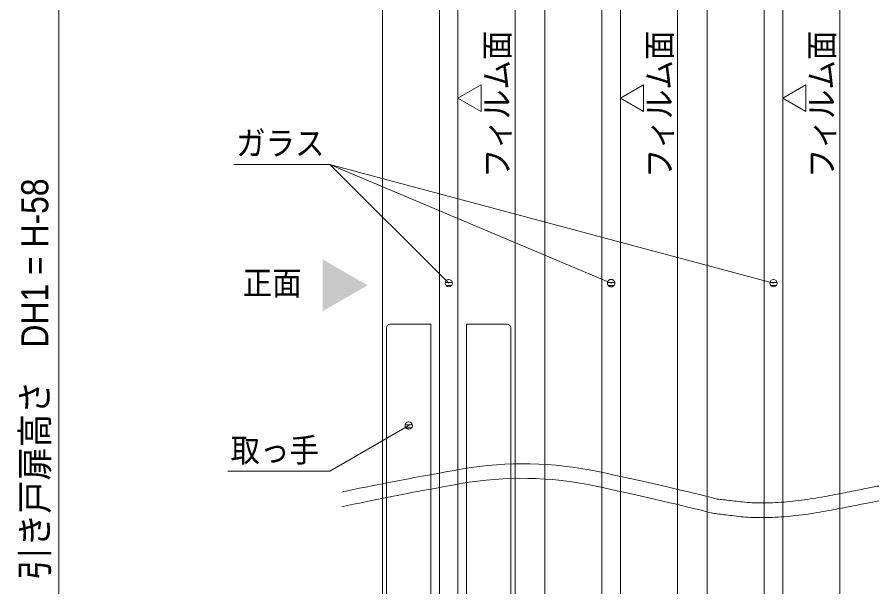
# Model space of a CAD drawing. Units: millimetres, scale not verified. Extents: x -6062 to 6062, y -3045 to 3045.
# Drawn here: x 330 to 1497, y -874 to -101 of the extents above; entities that cross this region are included whole.
import ezdxf
from ezdxf.enums import TextEntityAlignment as Align

# ---------------------------------------------------------------- set-up
doc = ezdxf.new("R2010")
doc.units = ezdxf.units.MM
doc.header["$LTSCALE"] = 20
for name, color, linetype, lineweight in [('0-0_2寸法-3', 7, 'Continuous', 9), ('0-1_3一般', 7, 'Continuous', 9), ('0-3_2寸法-1', 7, 'Continuous', 9)]:
    doc.layers.add(name, color=color, linetype=linetype, lineweight=lineweight)
doc.styles.add('ＭＳ ゴシック', font='')
doc.styles.add('ＭＳ Ｐゴシック', font='')
doc.styles.get('ＭＳ ゴシック').set_extended_font_data('MS Gothic')
doc.styles.get('ＭＳ Ｐゴシック').set_extended_font_data('MS PGothic')

# ---------------------------------------------------------------- blocks, each defined once
blk = doc.blocks.new('グループ-65')
at = {"layer": '0-1_3一般'}
for p, q in [((52358.7, -10451.2), (52358.7, -18651.2)), ((53558.7, -10351.2), (52458.7, -10351.2)), ((53558.7, -18751.2), (53558.7, -10351.2)), ((54528.7, -10351.2), (54528.7, -18751.2)), ((55628.7, -10351.2), (54528.7, -10351.2)), ((55728.7, -18651.2), (55728.7, -10451.2)), ((52458.7, -18751.2), (53558.7, -18751.2)), ((54528.7, -18751.2), (55628.7, -18751.2))]:
    blk.add_line(p, q, dxfattribs=at)
for centre, start, end in [((52458.7, -10451.2), 135, 180), ((52458.7, -10451.2), 90, 135), ((55628.7, -10451.2), 45, 90), ((55628.7, -10451.2), 0, 45), ((52458.7, -18651.2), 180, 225), ((55628.7, -18651.2), 315, 0), ((52458.7, -18651.2), 225, 270), ((55628.7, -18651.2), 270, 315)]:
    blk.add_arc(centre, 100, start, end, dxfattribs=at)
blk = doc.blocks.new('グループ-67')
at = {"layer": '0-1_3一般'}
for p, q in [((52243.7, -38700), (52243.7, 15304.9)), ((55843.7, 15304.9), (55843.7, -38700))]:
    blk.add_line(p, q, dxfattribs=at)
blk.add_lwpolyline([(54293.7, -36100), (54293.7, 12504.9), (53793.7, 12504.9), (53793.7, -36100)], close=True, dxfattribs=at)
blk = doc.blocks.new('グループ-78')
at = {"layer": '0-1_3一般'}
for p, q in [((58193.7, 12704.9), (58193.7, -36100)), ((58693.7, -36100), (58693.7, 12704.9))]:
    blk.add_line(p, q, dxfattribs=at)
blk.add_lwpolyline([(60243.7, 15304.9), (60243.7, -38700), (56643.7, -38700), (56643.7, 15304.9)], close=True, dxfattribs=at)
blk = doc.blocks.new('グループ-86')
at = {"layer": '0-1_3一般'}
for p, q in [((61043.7, -40000), (61043.7, 19004.9)), ((64643.7, 19004.9), (64643.7, -40000))]:
    blk.add_line(p, q, dxfattribs=at)
blk.add_lwpolyline([(63093.7, 14604.9), (63093.7, -35600), (62593.7, -35600), (62593.7, 14604.9)], close=True, dxfattribs=at)
blk = doc.blocks.new('グループ-101')
at = {"layer": '0-1_3一般'}
for name in ['グループ-86', 'グループ-67', 'グループ-78', 'グループ-65']:
    blk.add_blockref(name, (0, 0), dxfattribs=at)
blk = doc.blocks.new('グループ-102')
at = {"layer": '0-1_3一般'}
for points in [[(51147.3, -14903.7), (51302.9, -14870.5), (51463.1, -14836.9), (51627.9, -14802.8), (51797.3, -14768.3), (51971.3, -14733.3), (52149.9, -14697.8), (52333, -14661.9), (52520.8, -14625.5), (52713.1, -14588.7), (52910, -14551.4), (53111.6, -14513.6), (53317.7, -14475.4), (53528.3, -14436.7), (53743.6, -14397.6), (53963.5, -14358), (54188, -14317.9), (54416.8, -14277.7), (54646.5, -14241.6), (54876.1, -14210.8), (55105.6, -14185.5), (55335, -14165.5), (55564.3, -14150.9), (55793.5, -14141.7), (56022.6, -14137.8), (56251.6, -14139.3), (56480.4, -14146.3), (56709.2, -14158.5), (56937.9, -14176.2), (57166.4, -14199.3), (57394.8, -14227.7), (57623.2, -14261.5), (57851.4, -14300.7), (58079.5, -14345.3), (58306.6, -14393.9), (58529.3, -14442.2), (58747.4, -14490), (58961, -14537.1), (59170, -14583.6), (59374.4, -14629.4)], [(51147.3, -15303.7), (51300.9, -15270.3), (51459.1, -15236.5), (51621.7, -15202.2), (51788.9, -15167.4), (51960.6, -15132.1), (52136.9, -15096.4), (52317.7, -15060.2), (52503, -15023.6), (52692.8, -14986.5), (52887.2, -14948.9), (53086.1, -14910.8), (53289.6, -14872.3), (53497.5, -14833.3), (53710, -14793.9), (53927.1, -14753.9), (54148.6, -14713.5), (54374.5, -14673), (54601.2, -14636.5), (54827.9, -14605.5), (55054.5, -14579.8), (55280.9, -14559.4), (55507.3, -14544.5), (55733.6, -14534.9), (55959.7, -14530.7), (56185.8, -14531.8), (56411.7, -14538.4), (56637.6, -14550.3), (56863.4, -14567.6), (57089, -14590.3), (57314.6, -14618.3), (57540.1, -14651.8), (57765.4, -14690.6), (57990.7, -14734.7), (58214.9, -14783), (58434.8, -14830.9), (58650.2, -14878.2), (58861.1, -14925), (59067.5, -14971.1), (59269.4, -15016.6)], [(59374.4, -14629.4), (59574.3, -14674.7), (59769.6, -14719.3), (59960.3, -14763.4), (60146.4, -14806.8), (60328, -14849.6), (60505.1, -14891.8), (60677.5, -14933.3), (60845.4, -14974.3), (61008.7, -15014.6), (61167.5, -15054.4), (61321.7, -15093.5)], [(63835.9, -15092.1), (63913.8, -15079.7), (63991.7, -15066.6), (64069.4, -15052.8), (64146.5, -15038.8), (64222.1, -15025), (64296.3, -15011.4), (64369.1, -14998), (64440.5, -14984.8), (64510.5, -14971.8), (64579.1, -14958.9), (64646.3, -14946.3), (64712.1, -14933.8), (64776.4, -14921.5), (64839.4, -14909.5), (64900.9, -14897.6), (64961.1, -14885.9), (65019.8, -14874.4), (65077.1, -14863.1), (65133.1, -14852.1), (65187.7, -14841.3), (65240.9, -14830.9), (65292.7, -14820.6), (65343.1, -14810.7), (65392.1, -14801), (65439.8, -14791.6), (65486.1, -14782.4), (65531, -14773.5), (65574.5, -14764.9), (65616.6, -14756.5), (65657.3, -14748.4), (65696.7, -14740.5)], [(59269.4, -15016.6), (59466.7, -15061.5), (59659.6, -15105.9), (59847.9, -15149.6), (60031.8, -15192.6), (60211.1, -15235.1), (60385.9, -15277), (60556.2, -15318.3), (60722, -15359), (60883.3, -15399), (61040.1, -15438.5), (61192.3, -15477.3)], [(61321.7, -15093.5), (61361.5, -15098.4), (61402.8, -15103.4), (61445.5, -15108.6), (61489.6, -15113.8), (61535.1, -15119.2), (61582.1, -15124.7), (61630.4, -15130.3), (61680.2, -15136), (61731.3, -15141.8), (61783.9, -15147.8), (61837.9, -15153.8), (61893.3, -15160), (61950.1, -15166.3), (62008.3, -15172.7), (62067.9, -15178.8), (62128.9, -15184.1), (62191.4, -15188.5), (62255.3, -15192.2), (62320.7, -15195), (62387.4, -15197.1), (62455.6, -15198.4), (62525.3, -15198.8), (62596.3, -15198.5), (62668.8, -15197.3), (62742.7, -15195.4), (62818, -15192.6), (62894.8, -15189.1), (62973, -15184.7), (63051.8, -15179.6), (63130.6, -15173.9), (63209.3, -15167.5), (63287.9, -15160.4), (63366.4, -15152.6), (63444.9, -15144.2), (63523.2, -15135.1), (63601.5, -15125.4), (63679.7, -15114.9), (63757.8, -15103.9), (63835.9, -15092.1)], [(63780.6, -15500.6), (63860.9, -15488.3), (63941.1, -15475.2), (64021.3, -15461.4), (64100.6, -15447.3), (64178.6, -15433.3), (64255, -15419.6), (64330, -15406), (64403.6, -15392.6), (64475.7, -15379.3), (64546.3, -15366.2), (64615.5, -15353.3), (64683.2, -15340.5), (64749.5, -15327.9), (64814.3, -15315.5), (64877.7, -15303.3), (64939.6, -15291.2), (65000, -15279.3), (65059.1, -15267.6), (65116.6, -15256.2), (65172.8, -15245.1), (65227.6, -15234.2), (65280.9, -15223.6), (65332.8, -15213.3), (65383.2, -15203.2), (65432.3, -15193.5), (65479.9, -15184), (65526.1, -15174.7), (65570.9, -15165.8), (65614.2, -15157.1), (65656.2, -15148.7), (65696.7, -15140.5)], [(61192.3, -15477.3), (61233.3, -15482.7), (61275.8, -15488.2), (61319.7, -15493.8), (61365.1, -15499.6), (61411.9, -15505.5), (61460.1, -15511.6), (61509.9, -15517.8), (61561, -15524.1), (61613.6, -15530.5), (61667.7, -15537.1), (61723.2, -15543.9), (61780.2, -15550.7), (61838.6, -15557.7), (61898.4, -15564.8), (61959.8, -15571.6), (62022.6, -15577.6), (62086.8, -15582.9), (62152.6, -15587.3), (62219.8, -15590.9), (62288.6, -15593.8), (62358.8, -15595.8), (62430.4, -15597.1), (62503.6, -15597.5), (62578.2, -15597.2), (62654.3, -15596.1), (62731.9, -15594.2), (62811, -15591.5), (62891.5, -15588), (62972.8, -15583.7), (63053.9, -15578.7), (63135, -15573), (63216, -15566.5), (63296.9, -15559.3), (63377.7, -15551.4), (63458.5, -15542.7), (63539.1, -15533.3), (63619.7, -15523.1), (63700.2, -15512.3), (63780.6, -15500.6)]]:
    blk.add_lwpolyline(points, dxfattribs=at)
blk = doc.blocks.new('グループ-103')
at = {"layer": '0-1_3一般'}
for name in ['グループ-101', 'グループ-102']:
    blk.add_blockref(name, (0, 0), dxfattribs=at)

msp = doc.modelspace()

# ---------------------------------------------------------------- linework, layer by layer
at = {"layer": '0-0_2寸法-3'}
for p, q in [((753.63, -300.95), (1134.68, -462)), ((753.63, -300.95), (1354.68, -462)), ((919.58, -461.01), (909.79, -461.01)), ((918.68, -465.01), (910.69, -465.01)), ((914.85, -457.01), (914.51, -457.01)), ((914.85, -457.01), (914.51, -457.01)), ((1139.59, -461.01), (1129.78, -461.01)), ((1138.69, -465.01), (1130.68, -465.01)), ((1135.05, -457.01), (1134.32, -457.01)), ((1135.05, -457.01), (1134.32, -457.01)), ((1359.58, -461.01), (1349.79, -461.01)), ((1358.68, -465.01), (1350.69, -465.01)), ((1354.86, -457.01), (1354.51, -457.01)), ((1354.86, -457.01), (1354.51, -457.01)), ((860.62, -650.07), (860.24, -650.07)), ((860.62, -650.07), (860.24, -650.07)), ((865.33, -654.07), (855.54, -654.07)), ((864.43, -658.07), (856.44, -658.07))]:
    msp.add_line(p, q, dxfattribs=at)
for points in [[(958.43, -193.1), (958.43, -229.17), (927.18, -211.14)], [(1178.43, -193.1), (1178.43, -229.17), (1147.18, -211.14)], [(1398.43, -193.1), (1398.43, -229.17), (1367.18, -211.14)]]:
    msp.add_lwpolyline(points, close=True, dxfattribs=at)
for points in [[(914.68, -462), (753.63, -300.95), (623.6, -300.95)], [(1129.72, -462.69), (1129.7, -462.45), (1129.68, -462.2), (1129.68, -461.96), (1129.68, -461.71), (1129.7, -461.47), (1129.74, -461.22), (1129.78, -460.98), (1129.84, -460.74), (1129.9, -460.5), (1129.98, -460.27), (1130.07, -460.04), (1130.18, -459.82), (1130.29, -459.6), (1130.41, -459.39), (1130.54, -459.18), (1130.69, -458.98), (1130.84, -458.79), (1131, -458.6), (1131.17, -458.43), (1131.35, -458.26), (1131.54, -458.1), (1131.74, -457.95), (1131.94, -457.81), (1132.15, -457.68), (1132.36, -457.56), (1132.58, -457.45), (1132.81, -457.36), (1133.04, -457.27), (1133.27, -457.2), (1133.51, -457.13), (1133.75, -457.08), (1133.99, -457.04), (1134.24, -457.01), (1134.48, -457), (1134.73, -456.99), (1134.97, -457), (1135.22, -457.02), (1135.46, -457.05), (1135.7, -457.1)], [(1130.78, -465.14), (1130.64, -464.95), (1130.5, -464.75), (1130.37, -464.54), (1130.25, -464.32), (1130.14, -464.1), (1130.04, -463.88), (1129.95, -463.65), (1129.88, -463.41), (1129.82, -463.17), (1129.76, -462.93), (1129.72, -462.69), (1129.7, -462.45), (1129.68, -462.2), (1129.68, -461.96), (1129.68, -461.71), (1129.7, -461.47), (1129.74, -461.22), (1129.78, -460.98), (1129.84, -460.74), (1129.9, -460.5), (1129.98, -460.27), (1130.07, -460.04)], [(1137.01, -466.44), (1136.78, -466.55), (1136.56, -466.64), (1136.33, -466.73), (1136.1, -466.8), (1135.86, -466.87), (1135.62, -466.92), (1135.37, -466.96), (1135.13, -466.99), (1134.89, -467), (1134.64, -467.01), (1134.39, -467), (1134.15, -466.98), (1133.91, -466.95), (1133.66, -466.9), (1133.42, -466.85), (1133.19, -466.78), (1132.96, -466.7), (1132.73, -466.61), (1132.5, -466.51), (1132.28, -466.4), (1132.07, -466.27), (1131.87, -466.14), (1131.67, -466), (1131.47, -465.84), (1131.29, -465.68), (1131.11, -465.51), (1130.94, -465.33), (1130.78, -465.14), (1130.64, -464.95), (1130.5, -464.75), (1130.37, -464.54), (1130.25, -464.32), (1130.14, -464.1), (1130.04, -463.88), (1129.95, -463.65), (1129.88, -463.41), (1129.82, -463.17), (1129.76, -462.93), (1129.72, -462.69)], [(1130.07, -460.04), (1130.18, -459.82), (1130.29, -459.6), (1130.41, -459.39), (1130.54, -459.18), (1130.69, -458.98), (1130.84, -458.79), (1131, -458.6), (1131.17, -458.43), (1131.35, -458.26), (1131.54, -458.1), (1131.74, -457.95), (1131.94, -457.81), (1132.15, -457.68), (1132.36, -457.56), (1132.58, -457.45), (1132.81, -457.36), (1133.04, -457.27), (1133.27, -457.2), (1133.51, -457.13), (1133.75, -457.08), (1133.99, -457.04), (1134.24, -457.01), (1134.48, -457), (1134.73, -456.99), (1134.97, -457), (1135.22, -457.02), (1135.46, -457.05), (1135.7, -457.1), (1135.94, -457.15), (1136.18, -457.22), (1136.41, -457.3), (1136.64, -457.39), (1136.86, -457.49), (1137.08, -457.6), (1137.3, -457.73), (1137.5, -457.86), (1137.7, -458), (1137.89, -458.16), (1138.08, -458.32)], [(1138.96, -464.61), (1138.82, -464.82), (1138.68, -465.02), (1138.53, -465.21), (1138.36, -465.4), (1138.19, -465.57), (1138.01, -465.74), (1137.83, -465.9), (1137.63, -466.05), (1137.43, -466.19), (1137.22, -466.32), (1137.01, -466.44), (1136.78, -466.55), (1136.56, -466.64), (1136.33, -466.73), (1136.1, -466.8), (1135.86, -466.87), (1135.62, -466.92), (1135.37, -466.96), (1135.13, -466.99), (1134.89, -467), (1134.64, -467.01), (1134.39, -467), (1134.15, -466.98), (1133.91, -466.95), (1133.66, -466.9), (1133.42, -466.85), (1133.19, -466.78), (1132.96, -466.7), (1132.73, -466.61), (1132.5, -466.51), (1132.28, -466.4), (1132.07, -466.27), (1131.87, -466.14), (1131.67, -466), (1131.47, -465.84), (1131.29, -465.68), (1131.11, -465.51), (1130.94, -465.33), (1130.78, -465.14)], [(1135.7, -457.1), (1135.94, -457.15), (1136.18, -457.22), (1136.41, -457.3), (1136.64, -457.39), (1136.86, -457.49), (1137.08, -457.6), (1137.3, -457.73), (1137.5, -457.86), (1137.7, -458), (1137.89, -458.16), (1138.08, -458.32), (1138.25, -458.49), (1138.42, -458.67), (1138.58, -458.86), (1138.73, -459.05), (1138.87, -459.25), (1139, -459.46), (1139.12, -459.68), (1139.23, -459.9), (1139.33, -460.12), (1139.41, -460.35), (1139.49, -460.59), (1139.55, -460.83), (1139.6, -461.07), (1139.64, -461.31), (1139.67, -461.55), (1139.69, -461.8), (1139.69, -462.04), (1139.68, -462.29), (1139.66, -462.53), (1139.63, -462.78), (1139.59, -463.02), (1139.53, -463.26), (1139.46, -463.5), (1139.38, -463.73), (1139.29, -463.96), (1139.19, -464.18), (1139.08, -464.4), (1138.96, -464.61)], [(1138.08, -458.32), (1138.25, -458.49), (1138.42, -458.67), (1138.58, -458.86), (1138.73, -459.05), (1138.87, -459.25), (1139, -459.46), (1139.12, -459.68), (1139.23, -459.9), (1139.33, -460.12), (1139.41, -460.35), (1139.49, -460.59), (1139.55, -460.83), (1139.6, -461.07), (1139.64, -461.31), (1139.67, -461.55), (1139.69, -461.8), (1139.69, -462.04), (1139.68, -462.29), (1139.66, -462.53), (1139.63, -462.78), (1139.59, -463.02), (1139.53, -463.26), (1139.46, -463.5), (1139.38, -463.73), (1139.29, -463.96), (1139.19, -464.18), (1139.08, -464.4), (1138.96, -464.61), (1138.82, -464.82), (1138.68, -465.02), (1138.53, -465.21), (1138.36, -465.4), (1138.19, -465.57), (1138.01, -465.74), (1137.83, -465.9), (1137.63, -466.05), (1137.43, -466.19), (1137.22, -466.32), (1137.01, -466.44)], [(860.43, -655.06), (753.63, -716.72), (615.11, -716.72)]]:
    msp.add_lwpolyline(points, dxfattribs=at)
for centre in [(914.68, -462), (914.68, -462), (1354.68, -462), (1354.68, -462), (860.43, -655.06), (860.43, -655.06)]:
    msp.add_circle(centre, 5.01, dxfattribs=at)
msp.add_solid([(743.93, -429.8), (804.68, -464.88), (743.93, -499.95)], dxfattribs=at)
at = {"layer": '0-3_2寸法-1'}
msp.add_line((386.18, 752.53), (386.18, -1922.29), dxfattribs=at)

# ---------------------------------------------------------------- block references
at = {"layer": '0-1_3一般', "xscale": 0.05, "yscale": 0.05}
msp.add_blockref('グループ-103', (-1787.5, 0), dxfattribs=at)

# ---------------------------------------------------------------- texts
at = {"layer": '0-0_2寸法-3', "style": 'ＭＳ ゴシック', "width": 0.9}
for p in [(1006.03, -319.5), (1226.03, -319.5), (1446.03, -319.5)]:
    msp.add_text('フィルム面', height=32.55, rotation=90, dxfattribs=at).set_placement(p, align=Align.BOTTOM_LEFT)
for s, p in [('ガラス', (626.45, -298.18)), ('正面', (635.46, -487.66)), ('取っ手', (618.97, -714.33))]:
    msp.add_text(s, height=32.55, dxfattribs=at).set_placement(p, align=Align.BOTTOM_LEFT)
at = {"layer": '0-3_2寸法-1', "style": 'ＭＳ Ｐゴシック', "width": 0.9}
msp.add_text('引き戸扉高さ\u3000DH1 = H-58', height=36.69, rotation=90, dxfattribs=at).set_placement((383.07, -864.6), align=Align.BOTTOM_LEFT)

doc.saveas('drawing.dxf')
